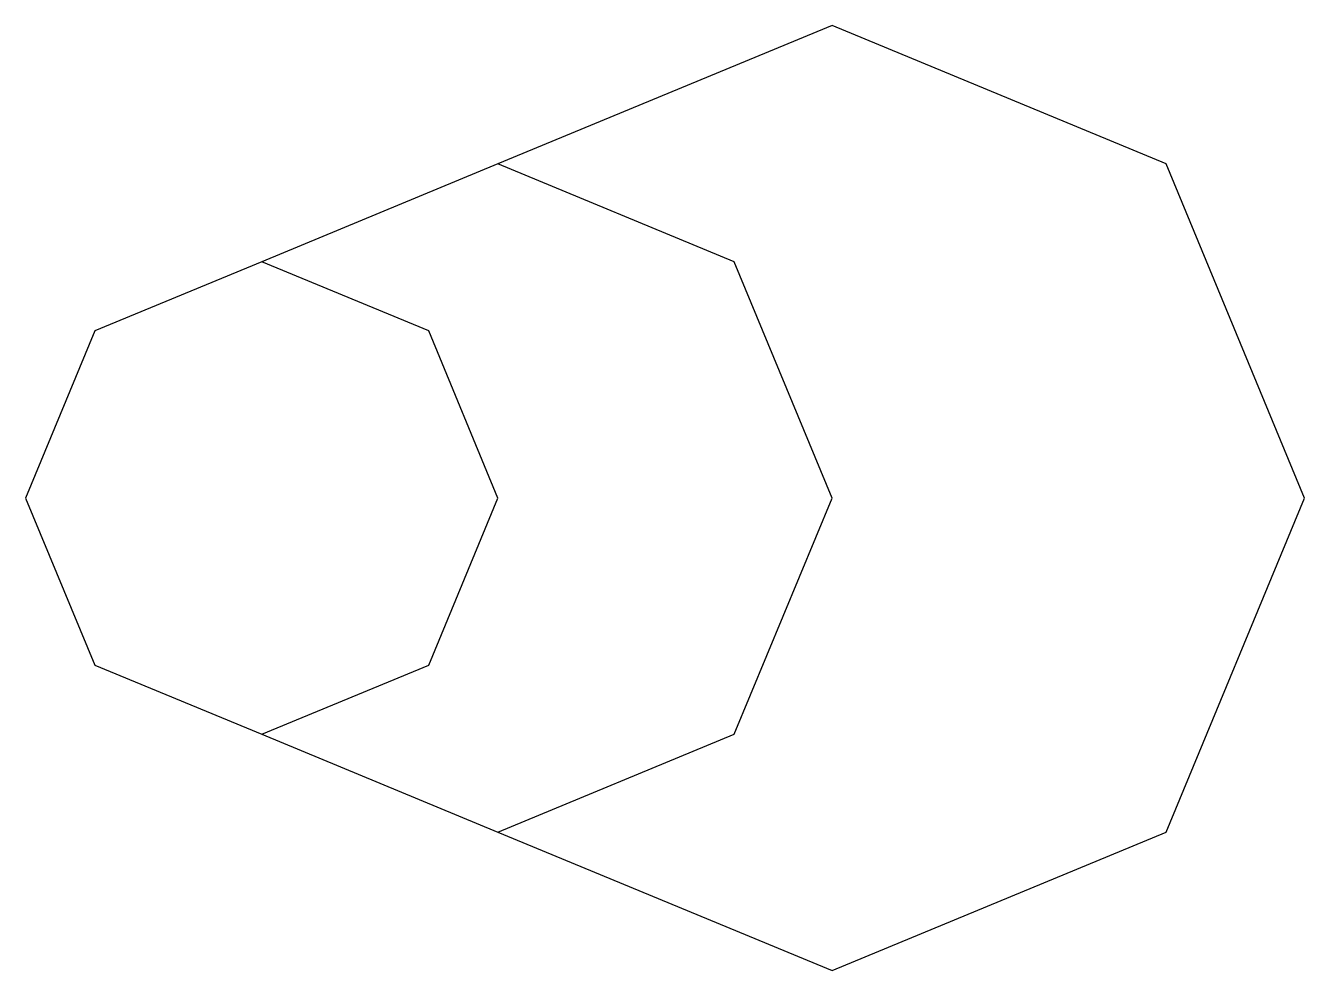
# Model space of a CAD drawing. Header units: millimetres. Extents: x -35 to 154, y -70 to 70.
import ezdxf

# ---------------------------------------------------------------- set-up
doc = ezdxf.new("R2010")
doc.units = ezdxf.units.MM
doc.layers.add('Shape2DView002', color=7, linetype='CONTINUOUS')

msp = doc.modelspace()

# ---------------------------------------------------------------- linework, layer by layer
at = {"layer": 'Shape2DView002'}
for p, q in [((84.5, 70), (35, 49.5)), ((133.99, 49.5), (84.5, 70)), ((35, 49.5), (0, 35)), ((70, 35), (35, 49.5)), ((154.5, 0), (133.99, 49.5)), ((0, 35), (-24.75, 24.75)), ((24.75, 24.75), (0, 35)), ((84.5, 0), (70, 35)), ((-24.75, 24.75), (-35, 0)), ((35, 0), (24.75, 24.75)), ((-35, 0), (-24.75, -24.75)), ((24.75, -24.75), (35, 0)), ((70, -35), (84.5, 0)), ((133.99, -49.5), (154.5, 0)), ((-24.75, -24.75), (0, -35)), ((0, -35), (24.75, -24.75)), ((0, -35), (35, -49.5)), ((35, -49.5), (70, -35)), ((35, -49.5), (84.5, -70)), ((84.5, -70), (133.99, -49.5))]:
    msp.add_line(p, q, dxfattribs=at)

doc.saveas('drawing.dxf')
